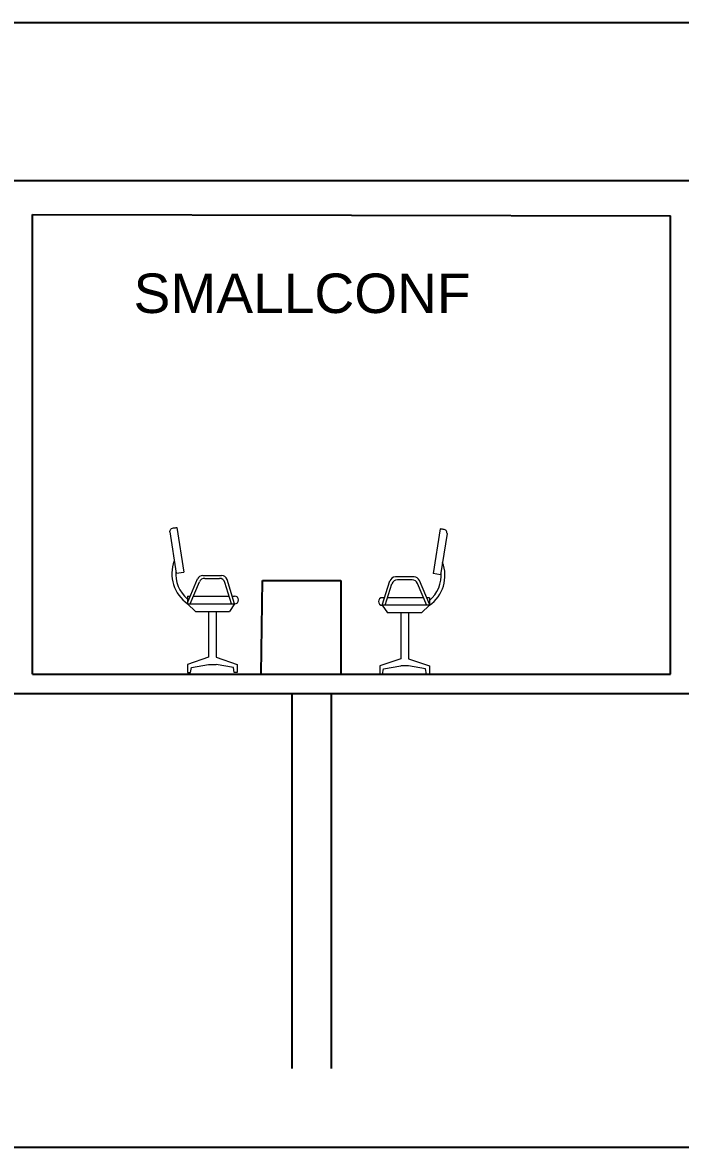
# Model space of a CAD drawing. Header units: millimetres. Extents: x 587797 to 2274247, y 1711 to 439204.
# Drawn here: x 1032785 to 1037785, y 283670 to 292217 of the extents above; entities that cross this region are included whole.
import ezdxf

# ---------------------------------------------------------------- set-up
doc = ezdxf.new("R2010")
doc.units = ezdxf.units.MM
doc.layers.add('finiture', color=7, linetype='Continuous', lineweight=20)
doc.styles.get("Standard").update_dxf_attribs({"font": 'arial.ttf'})

msp = doc.modelspace()

# ---------------------------------------------------------------- linework, layer by layer
for p, q in [((971709.651, 292216.983, 442.155), (1042859.651, 292216.983, 442.155)), ((971709.651, 291016.983, 442.155), (1042859.651, 291016.983, 442.155)), ((1032859.651, 290758.557, 442.155), (1037709.651, 290748.277, 442.155)), ((1032859.651, 287266.983, 442.155), (1032859.651, 290758.557, 442.155)), ((1037709.651, 287266.983, 442.155), (1037709.651, 290748.277, 442.155)), ((1034597.327, 287269.386, 442.155), (1034607.307, 287977.528, 442.155)), ((1034607.307, 287977.528, 442.155), (1035203.264, 287977.528, 442.155)), ((1035203.264, 287977.528, 442.155), (1035203.264, 287269.386, 442.155)), ((1032859.651, 287266.983, 442.155), (1037709.651, 287266.983, 442.155)), ((971939.651, 287119.666, 442.155), (1042638.019, 287119.666, 442.155)), ((1034832.243, 287119.666), (1034832.243, 284269.666)), ((1035132.243, 284269.666), (1035132.243, 287119.666)), ((1042868.164, 283669.666, 442.155), (971709.651, 283669.666, 442.155))]:
    msp.add_line(p, q)
at = {"layer": 'finiture', "linetype": 'Continuous'}
for p, q in [((1033903.674, 288346.339, 442.155), (1033952.945, 288032.474, 442.155)), ((1033957.025, 288380.482, 442.155), (1034010.244, 288041.469, 442.155)), ((1035958.112, 288369.009, 442.155), (1035904.893, 288029.996, 442.155)), ((1036011.464, 288334.866, 442.155), (1035962.193, 288021.001, 442.155)), ((1033952.945, 288032.474, 442.155), (1034010.244, 288041.469, 442.155)), ((1034038.972, 287808.515, 442.155), (1034114.602, 287989.034, 442.155)), ((1034059.033, 287800.11, 442.155), (1034129.072, 287967.284, 442.155)), ((1034154.724, 288015.726, 442.155), (1034297.301, 288015.726, 442.155)), ((1034169.194, 287993.975, 442.155), (1034281.332, 287993.975, 442.155)), ((1034374.023, 287800.468, 442.155), (1034322.836, 287963.505, 442.155)), ((1034396.82, 287800.468, 442.155), (1034338.804, 287985.255, 442.155)), ((1035518.317, 287788.995, 442.155), (1035576.333, 287973.782, 442.155)), ((1035760.413, 288004.253, 442.155), (1035617.836, 288004.253, 442.155)), ((1035745.943, 287982.502, 442.155), (1035633.805, 287982.502, 442.155)), ((1035876.166, 287797.042, 442.155), (1035800.535, 287977.561, 442.155)), ((1035962.193, 288021.001, 442.155), (1035904.893, 288029.996, 442.155)), ((1035541.115, 287788.995, 442.155), (1035592.301, 287952.032, 442.155)), ((1035856.105, 287788.637, 442.155), (1035786.065, 287955.811, 442.155)), ((1034038.972, 287858.47, 442.155), (1034038.972, 287800.468, 442.155)), ((1034038.972, 287858.47, 442.155), (1034059.901, 287858.47, 442.155)), ((1034038.972, 287800.468, 442.155), (1034396.82, 287800.468, 442.155)), ((1034038.972, 287800.468, 442.155), (1034098.381, 287742.865, 442.155)), ((1034083.483, 287858.47, 442.155), (1034355.812, 287858.47, 442.155)), ((1034396.82, 287800.468, 442.155), (1034356.77, 287742.865, 442.155)), ((1034378.61, 287858.47, 442.155), (1034396.82, 287858.47, 442.155)), ((1035536.528, 287846.997, 442.155), (1035518.317, 287846.997, 442.155)), ((1035876.166, 287788.995, 442.155), (1035518.317, 287788.995, 442.155)), ((1035518.317, 287788.995, 442.155), (1035558.368, 287731.392, 442.155)), ((1035831.654, 287846.997, 442.155), (1035559.325, 287846.997, 442.155)), ((1035876.166, 287788.995, 442.155), (1035816.757, 287731.392, 442.155)), ((1035876.166, 287846.997, 442.155), (1035855.236, 287846.997, 442.155)), ((1035876.166, 287846.997, 442.155), (1035876.166, 287788.995, 442.155)), ((1034098.381, 287742.865, 442.155), (1034356.77, 287742.865, 442.155)), ((1034198.574, 287742.865, 442.155), (1034198.574, 287394.699, 442.155)), ((1034256.576, 287742.865, 442.155), (1034256.576, 287394.699, 442.155)), ((1035816.757, 287731.392, 442.155), (1035558.368, 287731.392, 442.155)), ((1035658.561, 287731.392, 442.155), (1035658.561, 287383.226, 442.155)), ((1035716.563, 287731.392, 442.155), (1035716.563, 287383.226, 442.155)), ((1034198.574, 287394.699, 442.155), (1034038.972, 287340.063, 442.155)), ((1034256.576, 287394.699, 442.155), (1034416.179, 287340.063, 442.155)), ((1035658.561, 287383.226, 442.155), (1035498.959, 287328.59, 442.155)), ((1035716.563, 287383.226, 442.155), (1035876.166, 287328.59, 442.155)), ((1034038.972, 287340.063, 442.155), (1034038.972, 287278.456, 442.155)), ((1034038.972, 287278.456, 442.155), (1034060.914, 287278.456, 442.155)), ((1034060.914, 287278.456, 442.155), (1034067.701, 287317.597, 442.155)), ((1034067.701, 287317.597, 442.155), (1034198.574, 287340.063, 442.155)), ((1034198.574, 287340.063, 442.155), (1034256.576, 287340.063, 442.155)), ((1034387.45, 287317.597, 442.155), (1034256.576, 287340.063, 442.155)), ((1034394.236, 287278.456, 442.155), (1034387.45, 287317.597, 442.155)), ((1034416.179, 287278.456, 442.155), (1034394.236, 287278.456, 442.155)), ((1034416.179, 287340.063, 442.155), (1034416.179, 287278.456, 442.155)), ((1035498.959, 287328.59, 442.155), (1035498.959, 287266.983, 442.155)), ((1035520.901, 287266.983, 442.155), (1035527.688, 287306.124, 442.155)), ((1035527.688, 287306.124, 442.155), (1035658.561, 287328.59, 442.155)), ((1035716.563, 287328.59, 442.155), (1035658.561, 287328.59, 442.155)), ((1035847.437, 287306.124, 442.155), (1035716.563, 287328.59, 442.155)), ((1035854.223, 287266.983, 442.155), (1035847.437, 287306.124, 442.155)), ((1035876.166, 287328.59, 442.155), (1035876.166, 287266.983, 442.155)), ((1035498.959, 287266.983, 442.155), (1035520.901, 287266.983, 442.155)), ((1035876.166, 287266.983, 442.155), (1035854.223, 287266.983, 442.155))]:
    msp.add_line(p, q, dxfattribs=at)
for centre, radius, start, end in [((1034198.101, 288028.471, 442.155), 278.042, 159.2440411, 235.0876442), ((1034198.101, 288028.471, 442.155), 249.041, 174.8516914, 230.2849925), ((1035717.036, 288016.998, 442.155), 278.042, 304.9123558, 20.7559589), ((1034154.724, 287972.225, 442.155), 43.501, 90, 157.2681868), ((1034169.194, 287950.474, 442.155), 43.501, 90, 157.2681868), ((1034281.332, 287950.474, 442.155), 43.501, 17.430167, 90), ((1034297.301, 287972.225, 442.155), 43.501, 17.430167, 90), ((1035617.836, 287960.752, 442.155), 43.501, 90, 162.569833), ((1035633.805, 287939.001, 442.155), 43.501, 90, 162.569833), ((1035745.943, 287939.001, 442.155), 43.501, 22.7318132, 90), ((1035760.413, 287960.752, 442.155), 43.501, 22.7318132, 90), ((1035717.036, 288016.998, 442.155), 249.041, 309.7150075, 5.1483086), ((1034396.82, 287829.469, 442.155), 29.001, 270, 90), ((1035518.317, 287817.996, 442.155), 29.001, 90, 270)]:
    msp.add_arc(centre, radius, start, end, dxfattribs=at)
for points in [[(1033903.674, 288346.339, 442.155), (1033912.248, 288368.437, 442.155), (1033918.138, 288373.414, 442.155), (1033933.104, 288377.152, 442.155), (1033946.182, 288378.629, 442.155), (1033957.049, 288380.335, 442.155)], [(1036011.464, 288334.866, 442.155), (1036002.889, 288356.963, 442.155), (1035997, 288361.941, 442.155), (1035982.033, 288365.679, 442.155), (1035968.955, 288367.156, 442.155), (1035958.089, 288368.861, 442.155)]]:
    msp.add_spline(points, degree=3, dxfattribs=at)

# ---------------------------------------------------------------- texts
at = {"insert": (1033628.633, 290309.683, 442.155), "char_height": 300, "attachment_point": 1}
msp.add_mtext_dynamic_manual_height_columns('SMALLCONF', width=325.06944, gutter_width=23298.882, heights=[0], dxfattribs=at)

doc.saveas('drawing.dxf')
